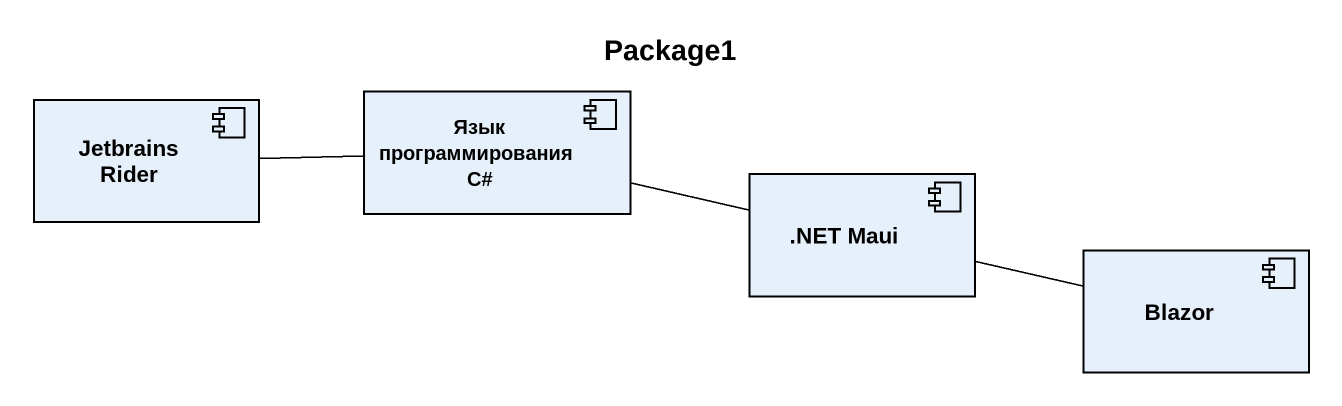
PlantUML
@startuml
title Package1
component "Jetbrains Rider" as Jetbrains_Rider
component "Язык программирования C#" as Язык_программирования_C
component ".NET Maui" as NET_Maui
component Blazor
Jetbrains_Rider -right- Язык_программирования_C
Язык_программирования_C -right- NET_Maui
NET_Maui -right- Blazor
@enduml
